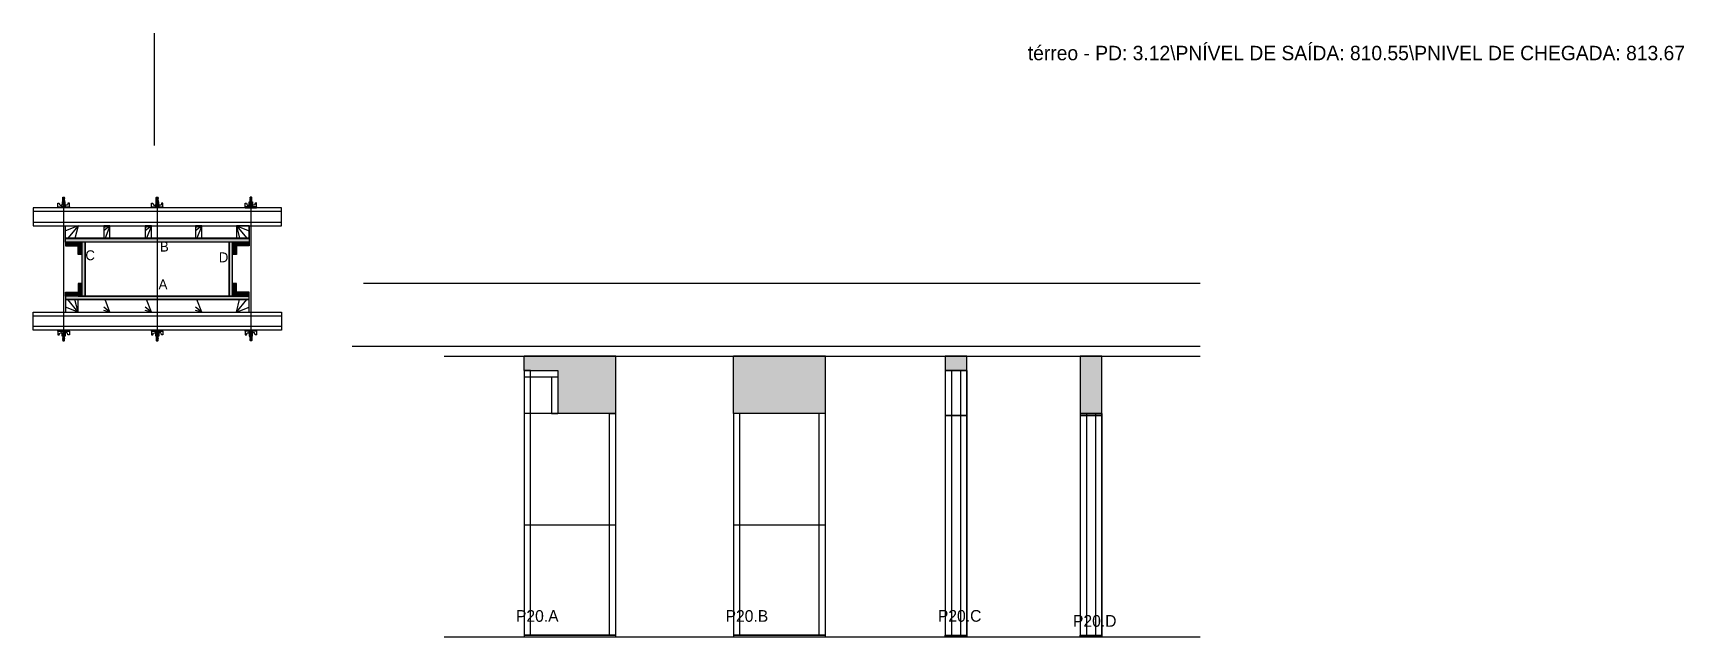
# Model space of a CAD drawing. Header units: metres. Extents: x 16160 to 17995, y 2828 to 3499.
import ezdxf

# ---------------------------------------------------------------- set-up
doc = ezdxf.new("R2010")
doc.units = ezdxf.units.M
for name, color, linetype in [('CHAPA', 7, 'Continuous'), ('COTA', 7, 'Continuous'), ('Hachura', 7, 'Continuous'), ('Madeira', 7, 'Continuous'), ('NIVEL 1° PAV.', 7, 'Continuous'), ('NIVEL 2° PAV.', 7, 'Continuous'), ('NOMENCLATURA', 7, 'Continuous'), ('Nível', 7, 'Continuous'), ('Painéis', 7, 'Continuous'), ('Perfil Metálico', 7, 'Continuous'), ('SARR_2.2x7', 7, 'Continuous'), ('SARRAFO', 7, 'Continuous'), ('Texto Seção', 7, 'Continuous'), ('TEXTO_GERAL', 7, 'Continuous')]:
    doc.layers.add(name, color=color, linetype=linetype)

msp = doc.modelspace()

# ---------------------------------------------------------------- hatches: boundary and pattern name
at = {"layer": 'COTA'}
h = msp.add_hatch(color=7, dxfattribs=at)
h.dxf.hatch_style = 1
h.paths.add_polyline_path([(16705.8, 3124.3), (16743.3, 3124.3), (16743.3, 3124.3), (16743.3, 3076.3), (16743.3, 3076.3), (16807.8, 3076.3), (16807.8, 3076.3), (16807.8, 3140.3), (16807.8, 3140.3), (16705.8, 3140.3), (16705.8, 3140.3), (16705.8, 3124.3)])
h = msp.add_hatch(color=7, dxfattribs=at)
h.dxf.hatch_style = 1
h.paths.add_polyline_path([(16938.6, 3076.3), (17040.6, 3076.3), (17040.6, 3076.3), (17040.6, 3140.3), (17040.6, 3140.3), (16938.6, 3140.3), (16938.6, 3140.3), (16938.6, 3076.3)])
h = msp.add_hatch(color=7, dxfattribs=at)
h.dxf.hatch_style = 1
h.paths.add_polyline_path([(17173.7, 3124.3), (17197.7, 3124.3), (17197.7, 3124.3), (17197.7, 3140.3), (17197.7, 3140.3), (17173.7, 3140.3), (17173.7, 3140.3), (17173.7, 3124.3)])
h = msp.add_hatch(color=7, dxfattribs=at)
h.dxf.hatch_style = 1
h.paths.add_polyline_path([(17323.8, 3076.3), (17347.8, 3076.3), (17347.8, 3076.3), (17347.8, 3140.3), (17347.8, 3140.3), (17323.8, 3140.3), (17323.8, 3140.3), (17323.8, 3076.3)])
at = {"layer": 'Hachura'}
h = msp.add_hatch(color=7, dxfattribs=at)
h.dxf.hatch_style = 1
h.paths.add_polyline_path([(16196.2, 3266.9), (16196.2, 3270.9), (16196.2, 3270.9), (16400.2, 3270.9), (16400.2, 3270.9), (16400.2, 3266.9), (16400.2, 3266.9), (16196.2, 3266.9)])
h = msp.add_hatch(color=7, dxfattribs=at)
h.dxf.hatch_style = 1
h.paths.add_polyline_path([(16196.2, 3266.9), (16196.2, 3270.9), (16196.2, 3270.9), (16400.2, 3270.9), (16400.2, 3270.9), (16400.2, 3266.9), (16400.2, 3266.9), (16196.2, 3266.9)])
h = msp.add_hatch(color=7, dxfattribs=at)
h.dxf.hatch_style = 1
h.paths.add_polyline_path([(16210.2, 3266.9), (16210.2, 3262.5), (16210.2, 3262.5), (16196.2, 3262.5), (16196.2, 3262.5), (16196.2, 3266.9), (16196.2, 3266.9), (16210.2, 3266.9)])
h = msp.add_hatch(color=7, dxfattribs=at)
h.dxf.hatch_style = 1
h.paths.add_polyline_path([(16214.6, 3266.9), (16210.2, 3266.9), (16210.2, 3266.9), (16210.2, 3252.9), (16210.2, 3252.9), (16214.6, 3252.9), (16214.6, 3252.9), (16214.6, 3266.9)])
h = msp.add_hatch(color=7, dxfattribs=at)
h.dxf.hatch_style = 1
h.paths.add_polyline_path([(16218.2, 3266.9), (16214.6, 3266.9), (16214.6, 3266.9), (16214.6, 3206.9), (16214.6, 3206.9), (16218.2, 3206.9), (16218.2, 3206.9), (16218.2, 3266.9)])
h = msp.add_hatch(color=7, dxfattribs=at)
h.dxf.hatch_style = 1
h.paths.add_polyline_path([(16218.2, 3266.9), (16214.6, 3266.9), (16214.6, 3266.9), (16214.6, 3206.9), (16214.6, 3206.9), (16218.2, 3206.9), (16218.2, 3206.9), (16218.2, 3266.9)])
h = msp.add_hatch(color=7, dxfattribs=at)
h.dxf.hatch_style = 1
h.paths.add_polyline_path([(16381.8, 3266.9), (16378.2, 3266.9), (16378.2, 3266.9), (16378.2, 3206.9), (16378.2, 3206.9), (16381.8, 3206.9), (16381.8, 3206.9), (16381.8, 3266.9)])
h = msp.add_hatch(color=7, dxfattribs=at)
h.dxf.hatch_style = 1
h.paths.add_polyline_path([(16381.8, 3266.9), (16378.2, 3266.9), (16378.2, 3266.9), (16378.2, 3206.9), (16378.2, 3206.9), (16381.8, 3206.9), (16381.8, 3206.9), (16381.8, 3266.9)])
h = msp.add_hatch(color=7, dxfattribs=at)
h.dxf.hatch_style = 1
h.paths.add_polyline_path([(16386.2, 3266.9), (16381.8, 3266.9), (16381.8, 3266.9), (16381.8, 3252.9), (16381.8, 3252.9), (16386.2, 3252.9), (16386.2, 3252.9), (16386.2, 3266.9)])
h = msp.add_hatch(color=7, dxfattribs=at)
h.dxf.hatch_style = 1
h.paths.add_polyline_path([(16386.2, 3266.9), (16386.2, 3262.5), (16386.2, 3262.5), (16400.2, 3262.5), (16400.2, 3262.5), (16400.2, 3266.9), (16400.2, 3266.9), (16386.2, 3266.9)])
h = msp.add_hatch(color=7, dxfattribs=at)
h.dxf.hatch_style = 1
h.paths.add_polyline_path([(16210.2, 3206.9), (16210.2, 3211.3), (16210.2, 3211.3), (16196.2, 3211.3), (16196.2, 3211.3), (16196.2, 3206.9), (16196.2, 3206.9), (16210.2, 3206.9)])
h = msp.add_hatch(color=7, dxfattribs=at)
h.dxf.hatch_style = 1
h.paths.add_polyline_path([(16214.6, 3206.9), (16210.2, 3206.9), (16210.2, 3206.9), (16210.2, 3220.9), (16210.2, 3220.9), (16214.6, 3220.9), (16214.6, 3220.9), (16214.6, 3206.9)])
h = msp.add_hatch(color=7, dxfattribs=at)
h.dxf.hatch_style = 1
h.paths.add_polyline_path([(16386.2, 3206.9), (16381.8, 3206.9), (16381.8, 3206.9), (16381.8, 3220.9), (16381.8, 3220.9), (16386.2, 3220.9), (16386.2, 3220.9), (16386.2, 3206.9)])
h = msp.add_hatch(color=7, dxfattribs=at)
h.dxf.hatch_style = 1
h.paths.add_polyline_path([(16386.2, 3206.9), (16386.2, 3211.3), (16386.2, 3211.3), (16400.2, 3211.3), (16400.2, 3211.3), (16400.2, 3206.9), (16400.2, 3206.9), (16386.2, 3206.9)])
h = msp.add_hatch(color=7, dxfattribs=at)
h.dxf.hatch_style = 1
h.paths.add_polyline_path([(16196.2, 3206.9), (16196.2, 3202.9), (16196.2, 3202.9), (16400.2, 3202.9), (16400.2, 3202.9), (16400.2, 3206.9), (16400.2, 3206.9), (16196.2, 3206.9)])
h = msp.add_hatch(color=7, dxfattribs=at)
h.dxf.hatch_style = 1
h.paths.add_polyline_path([(16196.2, 3206.9), (16196.2, 3202.9), (16196.2, 3202.9), (16400.2, 3202.9), (16400.2, 3202.9), (16400.2, 3206.9), (16400.2, 3206.9), (16196.2, 3206.9)])

# ---------------------------------------------------------------- linework, layer by layer
at = {"layer": 'CHAPA', "color": 7, "lineweight": 25}
for points in [[(16196.2, 3266.9), (16196.2, 3270.9), (16400.2, 3270.9), (16400.2, 3266.9)], [(16196.2, 3266.9), (16196.2, 3270.9), (16400.2, 3270.9), (16400.2, 3266.9)], [(16218.2, 3266.9), (16214.6, 3266.9), (16214.6, 3206.9), (16218.2, 3206.9)], [(16218.2, 3266.9), (16214.6, 3266.9), (16214.6, 3206.9), (16218.2, 3206.9)], [(16381.8, 3266.9), (16378.2, 3266.9), (16378.2, 3206.9), (16381.8, 3206.9)], [(16381.8, 3266.9), (16378.2, 3266.9), (16378.2, 3206.9), (16381.8, 3206.9)], [(16196.2, 3206.9), (16196.2, 3202.9), (16400.2, 3202.9), (16400.2, 3206.9)], [(16196.2, 3206.9), (16196.2, 3202.9), (16400.2, 3202.9), (16400.2, 3206.9)]]:
    msp.add_lwpolyline(points, close=True, dxfattribs=at)
at = {"layer": 'COTA', "color": 7, "lineweight": 25}
for p, q in [((16807.8, 3140.3), (16705.8, 3140.3)), ((16705.8, 3124.3), (16705.8, 3140.3)), ((16807.8, 3076.3), (16807.8, 3140.3)), ((17040.6, 3140.3), (16938.6, 3140.3)), ((16938.6, 3076.3), (16938.6, 3140.3)), ((17040.6, 3076.3), (17040.6, 3140.3))]:
    msp.add_line(p, q, dxfattribs=at)
for points in [[(17197.7, 3124.3), (17197.7, 3140.3), (17173.7, 3140.3), (17173.7, 3124.3)], [(17347.8, 3076.3), (17347.8, 3140.3), (17323.8, 3140.3), (17323.8, 3076.3)]]:
    msp.add_lwpolyline(points, dxfattribs=at)
at = {"layer": 'Defpoints', "color": 7, "lineweight": 25}
msp.add_line((16295.2, 3374), (16295.2, 3499), dxfattribs=at)
at = {"layer": 'Hachura', "color": 7, "lineweight": 25}
for p, q in [((16187.7, 3310.1), (16189.4, 3310.1)), ((16187.7, 3305.9), (16200.6, 3305.9)), ((16187.7, 3305.9), (16192.9, 3305.9)), ((16187.8, 3304.9), (16187.8, 3310.1)), ((16200.6, 3304.9), (16187.8, 3304.9)), ((16187.9, 3305.9), (16187.9, 3304.9)), ((16188.1, 3305.9), (16188.1, 3304.9)), ((16188.4, 3305.9), (16188.4, 3304.9)), ((16188.9, 3305.9), (16188.9, 3304.9)), ((16189.4, 3310.1), (16190, 3307.9)), ((16189.7, 3305.9), (16189.7, 3304.9)), ((16190.3, 3307.7), (16192.3, 3307.7)), ((16191.2, 3305.9), (16191.2, 3304.9)), ((16199.7, 3304.9), (16191.9, 3304.9)), ((16192.3, 3308.4), (16196.1, 3308.4)), ((16192.3, 3305.9), (16192.3, 3308.4)), ((16194.2, 3305.9), (16192.3, 3305.9)), ((16195.9, 3311.7), (16192.5, 3311.7)), ((16192.5, 3311.7), (16192.5, 3308.4)), ((16195.9, 3311.6), (16192.5, 3311.6)), ((16192.9, 3305.9), (16193.6, 3305.9)), ((16193.1, 3316), (16195.3, 3314.9)), ((16195.2, 3314.7), (16193.1, 3315.8)), ((16193.1, 3314.9), (16195.3, 3313.8)), ((16195.2, 3313.5), (16193.1, 3314.6)), ((16193.1, 3313.7), (16195.3, 3312.6)), ((16195.2, 3312.4), (16193.1, 3313.4)), ((16194.3, 3311.7), (16193.1, 3312.3)), ((16193.2, 3316.4), (16193.5, 3316.7)), ((16193.2, 3316.1), (16193.2, 3316.4)), ((16193.2, 3316.4), (16193.2, 3316.4)), ((16195.1, 3316.4), (16193.2, 3316.4)), ((16193.2, 3316.1), (16195.1, 3315.1)), ((16193.2, 3316.1), (16195.1, 3315.1)), ((16193.2, 3314.9), (16193.2, 3315.6)), ((16195.1, 3314.6), (16193.2, 3315.6)), ((16193.2, 3314.9), (16195.1, 3314)), ((16193.2, 3313.8), (16193.2, 3314.4)), ((16195.1, 3313.5), (16193.2, 3314.4)), ((16193.2, 3314.2), (16193.2, 3314.4)), ((16193.2, 3313.8), (16195.1, 3312.8)), ((16193.2, 3312.6), (16193.2, 3313.3)), ((16195.1, 3312.3), (16193.2, 3313.3)), ((16193.2, 3312.6), (16195.1, 3311.7)), ((16194.1, 3311.7), (16193.2, 3312.1)), ((16193.2, 3311.7), (16193.2, 3312.1)), ((16193.2, 3305.5), (16193.2, 3305.7)), ((16193.2, 3305.1), (16193.2, 3305.5)), ((16193.5, 3316.7), (16194.8, 3316.7)), ((16193.6, 3311.7), (16193.6, 3308.4)), ((16195.1, 3315.8), (16193.8, 3316.4)), ((16193.9, 3305.9), (16193.9, 3307.9)), ((16195.2, 3315.9), (16194.1, 3316.4)), ((16194.2, 3315.7), (16194.2, 3161.9)), ((16194.2, 3305.9), (16194.2, 3304.9)), ((16194.4, 3307.9), (16194.4, 3305.9)), ((16194.6, 3316.4), (16195.3, 3316.1)), ((16195.1, 3316.4), (16194.8, 3316.7)), ((16194.8, 3316.4), (16195.1, 3316.3)), ((16195.1, 3316.3), (16195.1, 3316.4)), ((16195.1, 3315.8), (16195.1, 3315.1)), ((16195.1, 3314), (16195.1, 3314.6)), ((16195.1, 3313.2), (16195.1, 3313.5)), ((16195.1, 3313.2), (16195.1, 3312.8)), ((16195.1, 3312.3), (16195.1, 3311.7)), ((16195.1, 3311.7), (16195.1, 3308.4)), ((16195.2, 3305.7), (16195.2, 3305.3)), ((16195.9, 3308.4), (16195.9, 3311.7)), ((16196.1, 3308.4), (16195.9, 3308.4)), ((16196.1, 3308.4), (16195.9, 3308.4)), ((16196.1, 3308.4), (16196.1, 3305.9)), ((16198.1, 3307.7), (16196.1, 3307.7)), ((16197.2, 3305.9), (16197.2, 3304.9)), ((16199, 3310.1), (16198.4, 3307.9)), ((16198.7, 3305.9), (16198.7, 3304.9)), ((16200.6, 3310.1), (16199, 3310.1)), ((16199.5, 3305.9), (16199.5, 3304.9)), ((16200, 3305.9), (16200, 3304.9)), ((16200.3, 3305.9), (16200.3, 3304.9)), ((16200.5, 3305.9), (16200.5, 3304.9)), ((16200.6, 3305.9), (16200.6, 3310.1)), ((16200.6, 3305.9), (16200.6, 3304.9)), ((16291.7, 3310.1), (16293.4, 3310.1)), ((16291.7, 3305.9), (16304.6, 3305.9)), ((16291.7, 3305.9), (16296.9, 3305.9)), ((16291.8, 3304.9), (16291.8, 3310.1)), ((16304.6, 3304.9), (16291.8, 3304.9)), ((16291.9, 3305.9), (16291.9, 3304.9)), ((16292.1, 3305.9), (16292.1, 3304.9)), ((16292.4, 3305.9), (16292.4, 3304.9)), ((16292.9, 3305.9), (16292.9, 3304.9)), ((16293.4, 3310.1), (16294, 3307.9)), ((16293.7, 3305.9), (16293.7, 3304.9)), ((16294.3, 3307.7), (16296.3, 3307.7)), ((16295.2, 3305.9), (16295.2, 3304.9)), ((16303.7, 3304.9), (16295.9, 3304.9)), ((16296.3, 3308.4), (16300.1, 3308.4)), ((16296.3, 3305.9), (16296.3, 3308.4)), ((16298.2, 3305.9), (16296.3, 3305.9)), ((16299.9, 3311.7), (16296.5, 3311.7)), ((16296.5, 3311.7), (16296.5, 3308.4)), ((16299.9, 3311.6), (16296.5, 3311.6)), ((16296.9, 3305.9), (16297.6, 3305.9)), ((16297.1, 3316), (16299.3, 3314.9)), ((16299.2, 3314.7), (16297.1, 3315.8)), ((16297.1, 3314.9), (16299.3, 3313.8)), ((16299.2, 3313.5), (16297.1, 3314.6)), ((16297.1, 3313.7), (16299.3, 3312.6)), ((16299.2, 3312.4), (16297.1, 3313.4)), ((16298.3, 3311.7), (16297.1, 3312.3)), ((16297.2, 3316.4), (16297.5, 3316.7)), ((16297.2, 3316.1), (16297.2, 3316.4)), ((16297.2, 3316.4), (16297.2, 3316.4)), ((16299.1, 3316.4), (16297.2, 3316.4)), ((16297.2, 3316.1), (16299.1, 3315.1)), ((16297.2, 3316.1), (16299.1, 3315.1)), ((16297.2, 3314.9), (16297.2, 3315.6)), ((16299.1, 3314.6), (16297.2, 3315.6)), ((16297.2, 3314.9), (16299.1, 3314)), ((16297.2, 3313.8), (16297.2, 3314.4)), ((16299.1, 3313.5), (16297.2, 3314.4)), ((16297.2, 3314.2), (16297.2, 3314.4)), ((16297.2, 3313.8), (16299.1, 3312.8)), ((16297.2, 3312.6), (16297.2, 3313.3)), ((16299.1, 3312.3), (16297.2, 3313.3)), ((16297.2, 3312.6), (16299.1, 3311.7)), ((16298.1, 3311.7), (16297.2, 3312.1)), ((16297.2, 3311.7), (16297.2, 3312.1)), ((16297.2, 3305.5), (16297.2, 3305.7)), ((16297.2, 3305.1), (16297.2, 3305.5)), ((16297.5, 3316.7), (16298.8, 3316.7)), ((16297.6, 3311.7), (16297.6, 3308.4)), ((16299.1, 3315.8), (16297.8, 3316.4)), ((16297.9, 3305.9), (16297.9, 3307.9)), ((16299.2, 3315.9), (16298.1, 3316.4)), ((16298.2, 3315.7), (16298.2, 3161.9)), ((16298.2, 3305.9), (16298.2, 3304.9)), ((16298.4, 3307.9), (16298.4, 3305.9)), ((16298.6, 3316.4), (16299.3, 3316.1)), ((16299.1, 3316.4), (16298.8, 3316.7)), ((16298.8, 3316.4), (16299.1, 3316.3)), ((16299.1, 3316.3), (16299.1, 3316.4)), ((16299.1, 3315.8), (16299.1, 3315.1)), ((16299.1, 3314), (16299.1, 3314.6)), ((16299.1, 3313.2), (16299.1, 3313.5)), ((16299.1, 3313.2), (16299.1, 3312.8)), ((16299.1, 3312.3), (16299.1, 3311.7)), ((16299.1, 3311.7), (16299.1, 3308.4)), ((16299.2, 3305.7), (16299.2, 3305.3)), ((16299.9, 3308.4), (16299.9, 3311.7)), ((16300.1, 3308.4), (16299.9, 3308.4)), ((16300.1, 3308.4), (16299.9, 3308.4)), ((16300.1, 3308.4), (16300.1, 3305.9)), ((16302.1, 3307.7), (16300.1, 3307.7)), ((16301.2, 3305.9), (16301.2, 3304.9)), ((16303, 3310.1), (16302.4, 3307.9)), ((16302.7, 3305.9), (16302.7, 3304.9)), ((16304.6, 3310.1), (16303, 3310.1)), ((16303.5, 3305.9), (16303.5, 3304.9)), ((16304, 3305.9), (16304, 3304.9)), ((16304.3, 3305.9), (16304.3, 3304.9)), ((16304.5, 3305.9), (16304.5, 3304.9)), ((16304.6, 3305.9), (16304.6, 3310.1)), ((16304.6, 3305.9), (16304.6, 3304.9)), ((16395.8, 3305.9), (16395.8, 3310.1)), ((16395.8, 3310.1), (16397.4, 3310.1)), ((16408.7, 3305.9), (16395.8, 3305.9)), ((16395.8, 3305.9), (16395.8, 3304.9)), ((16395.8, 3304.9), (16408.6, 3304.9)), ((16395.9, 3305.9), (16395.9, 3304.9)), ((16396.1, 3305.9), (16396.1, 3304.9)), ((16396.4, 3305.9), (16396.4, 3304.9)), ((16396.7, 3304.9), (16404.5, 3304.9)), ((16396.9, 3305.9), (16396.9, 3304.9)), ((16397.4, 3310.1), (16398, 3307.9)), ((16397.7, 3305.9), (16397.7, 3304.9)), ((16398.3, 3307.7), (16400.3, 3307.7)), ((16399.2, 3305.9), (16399.2, 3304.9)), ((16404.1, 3308.4), (16400.3, 3308.4)), ((16400.3, 3308.4), (16400.3, 3305.9)), ((16400.3, 3308.4), (16400.5, 3308.4)), ((16400.3, 3308.4), (16400.5, 3308.4)), ((16400.5, 3311.7), (16403.9, 3311.7)), ((16400.5, 3308.4), (16400.5, 3311.7)), ((16400.5, 3311.6), (16403.9, 3311.6)), ((16401.8, 3316.4), (16401.1, 3316.1)), ((16403.3, 3316), (16401.1, 3314.9)), ((16403.3, 3314.9), (16401.1, 3313.8)), ((16403.3, 3313.7), (16401.1, 3312.6)), ((16401.2, 3315.9), (16402.3, 3316.4)), ((16401.2, 3314.7), (16403.3, 3315.8)), ((16401.2, 3313.5), (16403.3, 3314.6)), ((16401.2, 3312.4), (16403.3, 3313.4)), ((16401.2, 3305.7), (16401.2, 3305.3)), ((16401.3, 3316.4), (16401.6, 3316.7)), ((16401.6, 3316.4), (16401.3, 3316.3)), ((16401.3, 3316.3), (16401.3, 3316.4)), ((16401.3, 3315.8), (16402.6, 3316.4)), ((16401.3, 3316.4), (16403.2, 3316.4)), ((16403.2, 3316.1), (16401.3, 3315.1)), ((16403.2, 3316.1), (16401.3, 3315.1)), ((16401.3, 3315.8), (16401.3, 3315.1)), ((16401.3, 3314.6), (16403.2, 3315.6)), ((16403.2, 3314.9), (16401.3, 3314)), ((16401.3, 3314), (16401.3, 3314.6)), ((16401.3, 3313.5), (16403.2, 3314.4)), ((16403.2, 3313.8), (16401.3, 3312.8)), ((16401.3, 3313.2), (16401.3, 3313.5)), ((16401.3, 3312.3), (16403.2, 3313.3)), ((16401.3, 3313.2), (16401.3, 3312.8)), ((16403.2, 3312.6), (16401.3, 3311.7)), ((16401.3, 3312.3), (16401.3, 3311.7)), ((16401.3, 3311.7), (16401.3, 3308.4)), ((16402.9, 3316.7), (16401.6, 3316.7)), ((16402, 3307.9), (16402, 3305.9)), ((16402.1, 3311.7), (16403.3, 3312.3)), ((16402.2, 3315.7), (16402.2, 3161.9)), ((16402.2, 3305.9), (16404.1, 3305.9)), ((16402.2, 3305.9), (16402.2, 3304.9)), ((16402.3, 3311.7), (16403.2, 3312.1)), ((16402.5, 3305.9), (16402.5, 3307.9)), ((16402.8, 3311.7), (16402.8, 3308.4)), ((16403.5, 3305.9), (16402.8, 3305.9)), ((16403.2, 3316.4), (16402.9, 3316.7)), ((16403.2, 3316.1), (16403.2, 3316.4)), ((16403.2, 3316.4), (16403.2, 3316.4)), ((16403.2, 3314.9), (16403.2, 3315.6)), ((16403.2, 3313.8), (16403.2, 3314.4)), ((16403.2, 3314.2), (16403.2, 3314.4)), ((16403.2, 3312.6), (16403.2, 3313.3)), ((16403.2, 3311.7), (16403.2, 3312.1)), ((16403.2, 3305.5), (16403.2, 3305.7)), ((16403.2, 3305.1), (16403.2, 3305.5)), ((16408.7, 3305.9), (16403.5, 3305.9)), ((16403.9, 3311.7), (16403.9, 3308.4)), ((16404.1, 3305.9), (16404.1, 3308.4)), ((16406.1, 3307.7), (16404.1, 3307.7)), ((16405.2, 3305.9), (16405.2, 3304.9)), ((16407, 3310.1), (16406.4, 3307.9)), ((16406.7, 3305.9), (16406.7, 3304.9)), ((16408.7, 3310.1), (16407, 3310.1)), ((16407.5, 3305.9), (16407.5, 3304.9)), ((16408, 3305.9), (16408, 3304.9)), ((16408.3, 3305.9), (16408.3, 3304.9)), ((16408.5, 3305.9), (16408.5, 3304.9)), ((16408.6, 3304.9), (16408.6, 3310.1)), ((16187.7, 3168), (16200.6, 3168)), ((16187.7, 3168), (16192.9, 3168)), ((16187.7, 3163.8), (16189.4, 3163.8)), ((16200.6, 3168.9), (16187.8, 3168.9)), ((16187.8, 3168.9), (16187.8, 3163.8)), ((16187.9, 3168), (16187.9, 3169)), ((16188.1, 3168), (16188.1, 3169)), ((16188.4, 3168), (16188.4, 3169)), ((16188.9, 3168), (16188.9, 3169)), ((16189.4, 3163.8), (16190, 3166)), ((16189.7, 3168), (16189.7, 3169)), ((16190.3, 3166.2), (16192.3, 3166.2)), ((16191.2, 3168), (16191.2, 3169)), ((16199.7, 3168.9), (16191.9, 3168.9)), ((16194.2, 3168), (16192.3, 3168)), ((16192.3, 3168), (16192.3, 3165.5)), ((16192.3, 3165.5), (16196.1, 3165.5)), ((16192.5, 3162.2), (16192.5, 3165.5)), ((16195.9, 3162.3), (16192.5, 3162.3)), ((16195.9, 3162.2), (16192.5, 3162.2)), ((16192.9, 3168), (16193.6, 3168)), ((16194.3, 3162.2), (16193.1, 3161.6)), ((16195.2, 3161.5), (16193.1, 3160.4)), ((16193.1, 3160.2), (16195.3, 3161.3)), ((16195.2, 3160.4), (16193.1, 3159.3)), ((16193.1, 3159), (16195.3, 3160.1)), ((16195.2, 3159.2), (16193.1, 3158.1)), ((16193.1, 3157.9), (16195.3, 3159)), ((16193.2, 3168.8), (16193.2, 3168.4)), ((16193.2, 3168.4), (16193.2, 3168.2)), ((16193.2, 3161.3), (16195.1, 3162.2)), ((16194.1, 3162.2), (16193.2, 3161.8)), ((16193.2, 3162.2), (16193.2, 3161.8)), ((16195.1, 3161.6), (16193.2, 3160.6)), ((16193.2, 3161.3), (16193.2, 3160.6)), ((16193.2, 3160.1), (16195.1, 3161.1)), ((16195.1, 3160.4), (16193.2, 3159.5)), ((16193.2, 3160.1), (16193.2, 3159.5)), ((16193.2, 3159), (16195.1, 3159.9)), ((16193.2, 3159.7), (16193.2, 3159.5)), ((16195.1, 3159.3), (16193.2, 3158.3)), ((16193.2, 3159), (16193.2, 3158.3)), ((16193.2, 3157.8), (16195.1, 3158.8)), ((16193.2, 3157.8), (16195.1, 3158.8)), ((16193.2, 3157.8), (16193.2, 3157.5)), ((16193.2, 3157.5), (16193.2, 3157.5)), ((16193.2, 3157.5), (16193.5, 3157.1)), ((16195.1, 3157.5), (16193.2, 3157.5)), ((16193.5, 3157.1), (16194.8, 3157.1)), ((16193.6, 3162.2), (16193.6, 3165.5)), ((16195.1, 3158.1), (16193.8, 3157.5)), ((16193.9, 3168), (16193.9, 3166)), ((16195.2, 3158), (16194.1, 3157.5)), ((16194.2, 3168), (16194.2, 3168.9)), ((16194.4, 3166), (16194.4, 3168)), ((16194.6, 3157.5), (16195.3, 3157.8)), ((16194.8, 3157.5), (16195.1, 3157.6)), ((16195.1, 3157.5), (16194.8, 3157.1)), ((16195.1, 3162.2), (16195.1, 3165.5)), ((16195.1, 3161.6), (16195.1, 3162.2)), ((16195.1, 3160.6), (16195.1, 3161.1)), ((16195.1, 3160.6), (16195.1, 3160.4)), ((16195.1, 3159.9), (16195.1, 3159.3)), ((16195.1, 3158.1), (16195.1, 3158.8)), ((16195.1, 3157.6), (16195.1, 3157.5)), ((16195.2, 3168.2), (16195.2, 3168.6)), ((16195.9, 3165.5), (16195.9, 3162.2)), ((16196.1, 3165.5), (16195.9, 3165.5)), ((16196.1, 3165.5), (16195.9, 3165.5)), ((16196.1, 3165.5), (16196.1, 3168)), ((16198.1, 3166.2), (16196.1, 3166.2)), ((16197.2, 3168), (16197.2, 3168.9)), ((16199, 3163.8), (16198.4, 3166)), ((16198.7, 3168), (16198.7, 3169)), ((16200.6, 3163.8), (16199, 3163.8)), ((16199.5, 3168), (16199.5, 3169)), ((16200, 3168), (16200, 3169)), ((16200.3, 3168), (16200.3, 3169)), ((16200.5, 3168), (16200.5, 3169)), ((16200.6, 3168), (16200.6, 3168.9)), ((16200.6, 3168), (16200.6, 3163.8)), ((16291.7, 3168), (16304.6, 3168)), ((16291.7, 3168), (16296.9, 3168)), ((16291.7, 3163.8), (16293.4, 3163.8)), ((16304.6, 3168.9), (16291.8, 3168.9)), ((16291.8, 3168.9), (16291.8, 3163.8)), ((16291.9, 3168), (16291.9, 3169)), ((16292.1, 3168), (16292.1, 3169)), ((16292.4, 3168), (16292.4, 3169)), ((16292.9, 3168), (16292.9, 3169)), ((16293.4, 3163.8), (16294, 3166)), ((16293.7, 3168), (16293.7, 3169)), ((16294.3, 3166.2), (16296.3, 3166.2)), ((16295.2, 3168), (16295.2, 3169)), ((16303.7, 3168.9), (16295.9, 3168.9)), ((16298.2, 3168), (16296.3, 3168)), ((16296.3, 3168), (16296.3, 3165.5)), ((16296.3, 3165.5), (16300.1, 3165.5)), ((16296.5, 3162.2), (16296.5, 3165.5)), ((16299.9, 3162.3), (16296.5, 3162.3)), ((16299.9, 3162.2), (16296.5, 3162.2)), ((16296.9, 3168), (16297.6, 3168)), ((16298.3, 3162.2), (16297.1, 3161.6)), ((16299.2, 3161.5), (16297.1, 3160.4)), ((16297.1, 3160.2), (16299.3, 3161.3)), ((16299.2, 3160.4), (16297.1, 3159.3)), ((16297.1, 3159), (16299.3, 3160.1)), ((16299.2, 3159.2), (16297.1, 3158.1)), ((16297.1, 3157.9), (16299.3, 3159)), ((16297.2, 3168.8), (16297.2, 3168.4)), ((16297.2, 3168.4), (16297.2, 3168.2)), ((16297.2, 3161.3), (16299.1, 3162.2)), ((16298.1, 3162.2), (16297.2, 3161.8)), ((16297.2, 3162.2), (16297.2, 3161.8)), ((16299.1, 3161.6), (16297.2, 3160.6)), ((16297.2, 3161.3), (16297.2, 3160.6)), ((16297.2, 3160.1), (16299.1, 3161.1)), ((16299.1, 3160.4), (16297.2, 3159.5)), ((16297.2, 3160.1), (16297.2, 3159.5)), ((16297.2, 3159), (16299.1, 3159.9)), ((16297.2, 3159.7), (16297.2, 3159.5)), ((16299.1, 3159.3), (16297.2, 3158.3)), ((16297.2, 3159), (16297.2, 3158.3)), ((16297.2, 3157.8), (16299.1, 3158.8)), ((16297.2, 3157.8), (16299.1, 3158.8)), ((16297.2, 3157.8), (16297.2, 3157.5)), ((16297.2, 3157.5), (16297.2, 3157.5)), ((16297.2, 3157.5), (16297.5, 3157.1)), ((16299.1, 3157.5), (16297.2, 3157.5)), ((16297.5, 3157.1), (16298.8, 3157.1)), ((16297.6, 3162.2), (16297.6, 3165.5)), ((16299.1, 3158.1), (16297.8, 3157.5)), ((16297.9, 3168), (16297.9, 3166)), ((16299.2, 3158), (16298.1, 3157.5)), ((16298.2, 3168), (16298.2, 3168.9)), ((16298.4, 3166), (16298.4, 3168)), ((16298.6, 3157.5), (16299.3, 3157.8)), ((16298.8, 3157.5), (16299.1, 3157.6)), ((16299.1, 3157.5), (16298.8, 3157.1)), ((16299.1, 3162.2), (16299.1, 3165.5)), ((16299.1, 3161.6), (16299.1, 3162.2)), ((16299.1, 3160.6), (16299.1, 3161.1)), ((16299.1, 3160.6), (16299.1, 3160.4)), ((16299.1, 3159.9), (16299.1, 3159.3)), ((16299.1, 3158.1), (16299.1, 3158.8)), ((16299.1, 3157.6), (16299.1, 3157.5)), ((16299.2, 3168.2), (16299.2, 3168.6)), ((16299.9, 3165.5), (16299.9, 3162.2)), ((16300.1, 3165.5), (16299.9, 3165.5)), ((16300.1, 3165.5), (16299.9, 3165.5)), ((16300.1, 3165.5), (16300.1, 3168)), ((16302.1, 3166.2), (16300.1, 3166.2)), ((16301.2, 3168), (16301.2, 3168.9)), ((16303, 3163.8), (16302.4, 3166)), ((16302.7, 3168), (16302.7, 3169)), ((16304.6, 3163.8), (16303, 3163.8)), ((16303.5, 3168), (16303.5, 3169)), ((16304, 3168), (16304, 3169)), ((16304.3, 3168), (16304.3, 3169)), ((16304.5, 3168), (16304.5, 3169)), ((16304.6, 3168), (16304.6, 3168.9)), ((16304.6, 3168), (16304.6, 3163.8)), ((16395.8, 3168.9), (16408.6, 3168.9)), ((16395.8, 3168), (16395.8, 3168.9)), ((16408.7, 3168), (16395.8, 3168)), ((16395.8, 3168), (16395.8, 3163.8)), ((16395.8, 3163.8), (16397.4, 3163.8)), ((16395.9, 3168), (16395.9, 3169)), ((16396.1, 3168), (16396.1, 3169)), ((16396.4, 3168), (16396.4, 3169)), ((16396.7, 3168.9), (16404.5, 3168.9)), ((16396.9, 3168), (16396.9, 3169)), ((16397.4, 3163.8), (16398, 3166)), ((16397.7, 3168), (16397.7, 3169)), ((16398.3, 3166.2), (16400.3, 3166.2)), ((16399.2, 3168), (16399.2, 3168.9)), ((16400.3, 3165.5), (16400.3, 3168)), ((16404.1, 3165.5), (16400.3, 3165.5)), ((16400.3, 3165.5), (16400.5, 3165.5)), ((16400.3, 3165.5), (16400.5, 3165.5)), ((16400.5, 3165.5), (16400.5, 3162.2)), ((16400.5, 3162.3), (16403.9, 3162.3)), ((16400.5, 3162.2), (16403.9, 3162.2)), ((16403.3, 3160.2), (16401.1, 3161.3)), ((16403.3, 3159), (16401.1, 3160.1)), ((16403.3, 3157.9), (16401.1, 3159)), ((16401.8, 3157.5), (16401.1, 3157.8)), ((16401.2, 3168.2), (16401.2, 3168.6)), ((16401.2, 3161.5), (16403.3, 3160.4)), ((16401.2, 3160.4), (16403.3, 3159.3)), ((16401.2, 3159.2), (16403.3, 3158.1)), ((16401.2, 3158), (16402.3, 3157.5)), ((16401.3, 3162.2), (16401.3, 3165.5)), ((16401.3, 3161.6), (16401.3, 3162.2)), ((16403.2, 3161.3), (16401.3, 3162.2)), ((16401.3, 3161.6), (16403.2, 3160.6)), ((16401.3, 3160.6), (16401.3, 3161.1)), ((16403.2, 3160.1), (16401.3, 3161.1)), ((16401.3, 3160.6), (16401.3, 3160.4)), ((16401.3, 3160.4), (16403.2, 3159.5)), ((16401.3, 3159.9), (16401.3, 3159.3)), ((16403.2, 3159), (16401.3, 3159.9)), ((16401.3, 3159.3), (16403.2, 3158.3)), ((16403.2, 3157.8), (16401.3, 3158.8)), ((16401.3, 3158.1), (16401.3, 3158.8)), ((16403.2, 3157.8), (16401.3, 3158.8)), ((16401.3, 3158.1), (16402.6, 3157.5)), ((16401.6, 3157.5), (16401.3, 3157.6)), ((16401.3, 3157.6), (16401.3, 3157.5)), ((16401.3, 3157.5), (16401.6, 3157.1)), ((16401.3, 3157.5), (16403.2, 3157.5)), ((16402.9, 3157.1), (16401.6, 3157.1)), ((16402, 3166), (16402, 3168)), ((16402.1, 3162.2), (16403.3, 3161.6)), ((16402.2, 3168), (16402.2, 3168.9)), ((16402.2, 3168), (16404.1, 3168)), ((16402.3, 3162.2), (16403.2, 3161.8)), ((16402.5, 3168), (16402.5, 3166)), ((16403.5, 3168), (16402.8, 3168)), ((16402.8, 3162.2), (16402.8, 3165.5)), ((16403.2, 3157.5), (16402.9, 3157.1)), ((16403.2, 3168.8), (16403.2, 3168.4)), ((16403.2, 3168.4), (16403.2, 3168.2)), ((16403.2, 3162.2), (16403.2, 3161.8)), ((16403.2, 3161.3), (16403.2, 3160.6)), ((16403.2, 3160.1), (16403.2, 3159.5)), ((16403.2, 3159.7), (16403.2, 3159.5)), ((16403.2, 3159), (16403.2, 3158.3)), ((16403.2, 3157.8), (16403.2, 3157.5)), ((16403.2, 3157.5), (16403.2, 3157.5)), ((16408.7, 3168), (16403.5, 3168)), ((16403.9, 3162.2), (16403.9, 3165.5)), ((16404.1, 3168), (16404.1, 3165.5)), ((16406.1, 3166.2), (16404.1, 3166.2)), ((16405.2, 3168), (16405.2, 3169)), ((16407, 3163.8), (16406.4, 3166)), ((16406.7, 3168), (16406.7, 3169)), ((16408.7, 3163.8), (16407, 3163.8)), ((16407.5, 3168), (16407.5, 3169)), ((16408, 3168), (16408, 3169)), ((16408.3, 3168), (16408.3, 3169)), ((16408.5, 3168), (16408.5, 3169)), ((16408.6, 3168.9), (16408.6, 3163.8))]:
    msp.add_line(p, q, dxfattribs=at)
at = {"layer": 'Madeira', "color": 7, "lineweight": 25}
for p, q in [((16210.2, 3284.9), (16196.2, 3279.5)), ((16210.2, 3284.9), (16198.7, 3271)), ((16210.2, 3284.9), (16206.7, 3270.9)), ((16245.7, 3285), (16238.7, 3279.2)), ((16245.7, 3285), (16238.7, 3283.2)), ((16245.7, 3285), (16240.3, 3271)), ((16291.7, 3285), (16284.7, 3279.2)), ((16291.7, 3285), (16284.7, 3283.2)), ((16291.7, 3285), (16286.3, 3271)), ((16347.7, 3285), (16340.7, 3279.2)), ((16347.7, 3285), (16340.7, 3283.2)), ((16347.7, 3285), (16342.3, 3271)), ((16386.2, 3285), (16397.7, 3271)), ((16386.2, 3285), (16389.7, 3271)), ((16386.2, 3285), (16400.2, 3279.5)), ((16210.2, 3189), (16196.2, 3194.4)), ((16210.2, 3189), (16198.7, 3202.9)), ((16210.2, 3189), (16206.7, 3202.9)), ((16245.7, 3188.9), (16238.7, 3194.7)), ((16245.7, 3188.9), (16240.3, 3202.9)), ((16291.7, 3188.9), (16284.7, 3194.7)), ((16291.7, 3188.9), (16286.3, 3202.9)), ((16347.7, 3188.9), (16340.7, 3194.7)), ((16347.7, 3188.9), (16342.3, 3202.9)), ((16386.2, 3188.9), (16397.7, 3202.9)), ((16386.2, 3188.9), (16389.7, 3202.9)), ((16386.2, 3188.9), (16400.2, 3194.4)), ((16245.7, 3188.9), (16238.7, 3190.7)), ((16291.7, 3188.9), (16284.7, 3190.7)), ((16347.7, 3188.9), (16340.7, 3190.7))]:
    msp.add_line(p, q, dxfattribs=at)
for points in [[(16400.2, 3285), (16400.2, 3271), (16196.2, 3271), (16196.2, 3285)], [(16245.7, 3285), (16238.7, 3285), (16238.7, 3271), (16245.7, 3271)], [(16291.7, 3285), (16284.7, 3285), (16284.7, 3271), (16291.7, 3271)], [(16347.7, 3285), (16340.7, 3285), (16340.7, 3271), (16347.7, 3271)], [(16386.2, 3285), (16386.2, 3271), (16400.2, 3270.9), (16400.2, 3284.9)], [(16210.2, 3189), (16210.2, 3203), (16196.2, 3202.9), (16196.2, 3188.9)], [(16400.2, 3188.9), (16400.2, 3202.9), (16196.2, 3202.9), (16196.2, 3188.9)]]:
    msp.add_lwpolyline(points, close=True, dxfattribs=at)
at = {"layer": 'NIVEL 1° PAV.', "color": 7, "lineweight": 25}
msp.add_line((16527.3, 3221.3), (17457, 3221.3), dxfattribs=at)
at = {"layer": 'NIVEL 2° PAV.', "color": 7, "lineweight": 25}
msp.add_line((16514.9, 3151.3), (17457, 3151.3), dxfattribs=at)
at = {"layer": 'Nível', "color": 7, "lineweight": 25}
for p, q in [((16617.1, 3140.3), (17457, 3140.3)), ((16617.1, 2828.3), (17457, 2828.3))]:
    msp.add_line(p, q, dxfattribs=at)
at = {"layer": 'Painéis', "color": 7, "lineweight": 25}
for p, q in [((16705.8, 3124.3), (16705.8, 2828.3)), ((16705.8, 3124.3), (16743.3, 3124.3)), ((16743.3, 3124.3), (16743.3, 3076.3)), ((17173.7, 3124.3), (17173.7, 2830.3)), ((17173.7, 3124.3), (17197.7, 3124.3)), ((17197.7, 3124.3), (17173.7, 3124.3)), ((17197.7, 3124.3), (17173.7, 3124.3)), ((17197.7, 3124.3), (17173.7, 3124.3)), ((17197.7, 2830.3), (17197.7, 3124.3)), ((17197.7, 3124.3), (17197.7, 2830.3)), ((16807.8, 3076.3), (16705.8, 3076.3)), ((16807.8, 2828.3), (16807.8, 3076.3)), ((16938.6, 3076.3), (16938.6, 2828.3)), ((17040.6, 3076.3), (16938.6, 3076.3)), ((17040.6, 2828.3), (17040.6, 3076.3)), ((17173.7, 3074.3), (17197.7, 3074.3)), ((17197.7, 3074.3), (17173.7, 3074.3)), ((17197.7, 3074.3), (17173.7, 3074.3)), ((17197.7, 3074.3), (17173.7, 3074.3)), ((17323.8, 3076.3), (17323.8, 2830.3)), ((17323.8, 3076.3), (17347.8, 3076.3)), ((17347.8, 3076.3), (17323.8, 3076.3)), ((17347.8, 3076.3), (17323.8, 3076.3)), ((17347.8, 3076.3), (17323.8, 3076.3)), ((17323.8, 3074.3), (17347.8, 3074.3)), ((17347.8, 3074.3), (17323.8, 3074.3)), ((17347.8, 3074.3), (17323.8, 3074.3)), ((17347.8, 3074.3), (17323.8, 3074.3)), ((17347.8, 2830.3), (17347.8, 3076.3)), ((17347.8, 3076.3), (17347.8, 2830.3)), ((16807.8, 2952.3), (16705.8, 2952.3)), ((17040.6, 2952.3), (16938.6, 2952.3)), ((16705.8, 2830.3), (16807.8, 2830.3)), ((16938.6, 2830.3), (17040.6, 2830.3)), ((17173.7, 2830.3), (17197.7, 2830.3)), ((17323.8, 2830.3), (17347.8, 2830.3))]:
    msp.add_line(p, q, dxfattribs=at)
for points in [[(16378.2, 3206.9), (16378.2, 3266.9), (16218.2, 3266.9), (16218.2, 3206.9)], [(16807.8, 2830.3), (16705.8, 2830.3), (16705.8, 2828.3), (16807.8, 2828.3)], [(17040.6, 2830.3), (16938.6, 2830.3), (16938.6, 2828.3), (17040.6, 2828.3)], [(17173.7, 2830.3), (17197.7, 2830.3), (17197.7, 2828.3), (17173.7, 2828.3)], [(17323.8, 2830.3), (17347.8, 2830.3), (17347.8, 2828.3), (17323.8, 2828.3)]]:
    msp.add_lwpolyline(points, close=True, dxfattribs=at)
at = {"layer": 'Perfil Metálico', "color": 7, "lineweight": 25}
for points in [[(16160.2, 3304.9), (16160.2, 3284.9), (16436.2, 3284.9), (16436.2, 3304.9)], [(16436.2, 3288.9), (16436.2, 3300.9), (16160.2, 3300.9), (16160.2, 3288.9)], [(16160.2, 3168.9), (16160.2, 3188.9), (16436.2, 3188.9), (16436.2, 3168.9)], [(16436.2, 3184.9), (16436.2, 3172.9), (16160.2, 3172.9), (16160.2, 3184.9)]]:
    msp.add_lwpolyline(points, close=True, dxfattribs=at)
at = {"layer": 'SARR_2.2x7', "color": 7, "lineweight": 25}
for p, q in [((16712.8, 3124.3), (16705.8, 3124.3)), ((16712.8, 3124.3), (16712.8, 3124.3)), ((16712.8, 3074.3), (16712.8, 3124.3)), ((17180.7, 3124.3), (17180.7, 3074.3)), ((17180.7, 3124.3), (17180.7, 3124.3)), ((17180.7, 3124.3), (17180.7, 3124.3)), ((17190.7, 3124.3), (17190.7, 3074.3)), ((17190.7, 3124.3), (17190.7, 3124.3)), ((17190.7, 3124.3), (17190.7, 3124.3)), ((16705.8, 3117.3), (16743.3, 3117.3)), ((16736.3, 3117.3), (16736.3, 3076.3)), ((16712.8, 2952.3), (16712.8, 3074.3)), ((16736.3, 3076.3), (16743.3, 3076.3)), ((16800.8, 3076.3), (16800.8, 3076.3)), ((16800.8, 3074.3), (16800.8, 3076.3)), ((16800.8, 3076.3), (16807.8, 3076.3)), ((16800.8, 2952.3), (16800.8, 3074.3)), ((16945.6, 2952.3), (16945.6, 3076.3)), ((17033.6, 2952.3), (17033.6, 3076.3)), ((17180.7, 3074.3), (17180.7, 3074.3)), ((17180.7, 3074.3), (17180.7, 3074.3)), ((17180.7, 3074.3), (17180.7, 2830.3)), ((17190.7, 3074.3), (17190.7, 3074.3)), ((17190.7, 3074.3), (17190.7, 3074.3)), ((17190.7, 3074.3), (17190.7, 2830.3)), ((17330.8, 3076.3), (17330.8, 2830.3)), ((17330.8, 3076.3), (17330.8, 3076.3)), ((17330.8, 3076.3), (17330.8, 3076.3)), ((17330.8, 3074.3), (17330.8, 3074.3)), ((17330.8, 3074.3), (17330.8, 3074.3)), ((17340.8, 3076.3), (17340.8, 2830.3)), ((17340.8, 3076.3), (17340.8, 3076.3)), ((17340.8, 3076.3), (17340.8, 3076.3)), ((17340.8, 3074.3), (17340.8, 3074.3)), ((17340.8, 3074.3), (17340.8, 3074.3)), ((16712.8, 2830.3), (16712.8, 2952.3)), ((16800.8, 2830.3), (16800.8, 2952.3)), ((16945.6, 2830.3), (16945.6, 2952.3)), ((17033.6, 2830.3), (17033.6, 2952.3)), ((16712.8, 2830.3), (16712.8, 2830.3)), ((16800.8, 2830.3), (16800.8, 2830.3)), ((16945.6, 2830.3), (16945.6, 2830.3)), ((17033.6, 2830.3), (17033.6, 2830.3))]:
    msp.add_line(p, q, dxfattribs=at)
at = {"layer": 'SARRAFO', "color": 7, "lineweight": 25}
for points in [[(16196.2, 3262.5), (16210.2, 3262.5), (16210.2, 3266.9), (16196.2, 3266.9)], [(16210.2, 3252.9), (16210.2, 3266.9), (16214.6, 3266.9), (16214.6, 3252.9)], [(16381.8, 3252.9), (16381.8, 3266.9), (16386.2, 3266.9), (16386.2, 3252.9)], [(16400.2, 3262.5), (16386.2, 3262.5), (16386.2, 3266.9), (16400.2, 3266.9)], [(16196.2, 3211.3), (16210.2, 3211.3), (16210.2, 3206.9), (16196.2, 3206.9)], [(16210.2, 3220.9), (16210.2, 3206.9), (16214.6, 3206.9), (16214.6, 3220.9)], [(16381.8, 3220.9), (16381.8, 3206.9), (16386.2, 3206.9), (16386.2, 3220.9)], [(16400.2, 3211.3), (16386.2, 3211.3), (16386.2, 3206.9), (16400.2, 3206.9)]]:
    msp.add_lwpolyline(points, close=True, dxfattribs=at)

# ---------------------------------------------------------------- texts
at = {"layer": 'NOMENCLATURA', "color": 7, "lineweight": 25}
msp.add_text('térreo - PD: 3.12\\PNÍVEL DE SAÍDA: 810.55\\PNIVEL DE CHEGADA: 813.67', height=16, dxfattribs=at).set_placement((17265.5, 3468.8))
at = {"layer": 'Texto Seção', "color": 7, "lineweight": 25}
for s, p in [('P20.A', (16696.8, 2845.1)), ('P20.B', (16929.7, 2845.1)), ('P20.C', (17165.6, 2845.2)), ('P20.D', (17315.7, 2839.6))]:
    msp.add_text(s, height=13, dxfattribs=at).set_placement(p)
at = {"layer": 'TEXTO_GERAL', "color": 7, "lineweight": 25}
for s, p in [('B', (16301.2, 3256.3)), ('C', (16218.4, 3246.7)), ('D', (16366.6, 3244.4)), ('A', (16299.7, 3214.5))]:
    msp.add_text(s, height=11, dxfattribs=at).set_placement(p)

doc.saveas('drawing.dxf')
